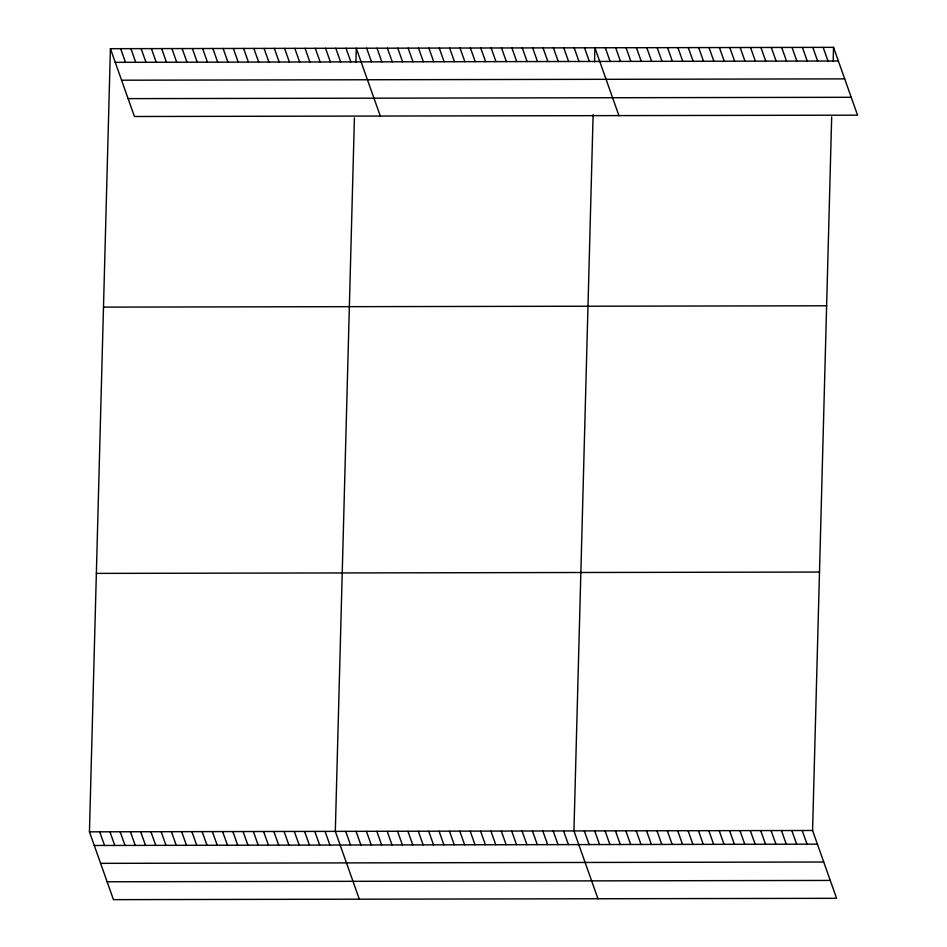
<?xml version="1.0" encoding="UTF-8"?>
<svg xmlns="http://www.w3.org/2000/svg" width="947" height="947" viewBox="0 0 947 947"><rect width="100%" height="100%" fill="white"/><g stroke="black" fill="none" stroke-linecap="round" stroke-linejoin="round"><path stroke-width="1.42" d="M831.679 116.931L812.573 830.495L836.592 898.312L113.462 899.65L89.444 831.833L110.408 48.688L833.538 47.35L857.556 115.167L134.427 116.505L110.408 48.688M354.415 117.807L335.309 831.383L359.327 899.2M355.894 62.431L356.273 48.238L380.292 116.055M593.118 114.528L573.941 830.933L597.959 898.75M594.527 61.993L594.905 47.788L618.924 115.605M833.159 61.555L833.538 47.35M115.238 62.336L838.367 60.999M121.571 80.211L844.7 78.873M128.094 98.63L851.223 97.292M103.495 307.124L826.624 305.786M96.357 573.397L819.498 572.059M89.444 831.833L812.573 830.495M94.274 845.482L817.403 844.144M100.607 863.356L823.736 862.019M107.129 881.775L830.259 880.438M823.168 47.374L827.998 61.01M812.786 47.386L817.616 61.034M802.417 47.409L807.246 61.058M792.035 47.421L796.865 61.07M781.666 47.445L786.495 61.093M771.284 47.468L776.126 61.105M760.914 47.48L765.744 61.129M750.533 47.504L755.375 61.153M740.163 47.528L744.993 61.164M729.782 47.539L734.623 61.188M719.412 47.563L724.242 61.2M709.031 47.575L713.872 61.224M698.661 47.599L703.491 61.247M688.28 47.622L693.121 61.259M677.91 47.634L682.74 61.283M667.54 47.658L672.37 61.306M657.159 47.681L661.989 61.318M646.789 47.693L651.619 61.342M636.408 47.717L641.237 61.354M626.038 47.729L630.868 61.377M615.657 47.752L620.486 61.401M605.287 47.776L610.117 61.413M584.536 47.812L589.365 61.46M574.154 47.835L578.984 61.472M563.785 47.847L568.614 61.496M553.403 47.871L558.233 61.508M543.033 47.883L547.863 61.531M532.652 47.906L537.482 61.555M802.204 830.519L807.033 844.156M522.282 47.93L527.112 61.567M791.822 830.531L796.652 844.179M511.901 47.942L516.731 61.591M781.453 830.555L786.282 844.191M501.531 47.966L506.361 61.614M771.071 830.566L775.901 844.215M491.15 47.977L495.991 61.626M760.701 830.59L765.531 844.239M480.78 48.001L485.61 61.65M750.32 830.614L755.15 844.251M470.399 48.025L475.24 61.662M739.95 830.626L744.78 844.274M460.029 48.037L464.859 61.685M729.569 830.649L734.399 844.298M449.647 48.06L454.489 61.709M719.199 830.673L724.029 844.31M439.278 48.084L444.107 61.721M708.818 830.685L713.647 844.333M428.896 48.096L433.738 61.744M698.448 830.708L703.278 844.345M418.527 48.119L423.356 61.756M688.067 830.72L692.908 844.369M408.145 48.131L412.987 61.78M677.697 830.744L682.527 844.393M397.776 48.155L402.605 61.804M667.315 830.768L672.157 844.404M387.406 48.179L392.236 61.815M656.946 830.779L661.775 844.428M377.024 48.19L381.854 61.839M646.564 830.803L651.406 844.452M366.655 48.214L371.484 61.863M636.195 830.827L641.024 844.464M625.813 830.839L630.655 844.487M346.034 48.25L350.863 61.898M615.443 830.862L620.273 844.499M335.783 48.273L340.612 61.91M605.062 830.874L609.904 844.523M325.543 48.285L330.373 61.934M594.692 830.898L599.522 844.546M315.292 48.309L320.133 61.957M584.323 830.921L589.152 844.558M305.052 48.333L309.882 61.969M294.813 48.344L299.643 61.993M563.572 830.957L568.401 844.606M284.562 48.368L289.391 62.005M553.19 830.969L558.02 844.617M274.322 48.38L279.152 62.029M542.82 830.993L547.65 844.641M264.071 48.404L268.912 62.052M532.439 831.016L537.269 844.653M253.832 48.427L258.661 62.064M522.069 831.028L526.899 844.677M243.592 48.439L248.422 62.088M511.688 831.052L516.517 844.7M233.341 48.463L238.171 62.1M501.318 831.075L506.148 844.712M223.101 48.475L227.931 62.123M490.937 831.087L495.766 844.736M212.85 48.498L217.68 62.147M480.567 831.111L485.397 844.76M202.611 48.522L207.44 62.159M470.185 831.123L475.015 844.771M192.359 48.534L197.201 62.182M459.816 831.146L464.646 844.795M182.12 48.557L186.95 62.194M449.434 831.17L454.264 844.807M171.881 48.569L176.71 62.218M439.065 831.182L443.894 844.831M161.629 48.593L166.459 62.242M428.683 831.206L433.513 844.854M151.39 48.617L156.219 62.253M141.139 48.628L145.98 62.277M418.314 831.229L423.143 844.866M130.899 48.652L135.729 62.289M407.932 831.241L412.774 844.89M120.66 48.664L125.489 62.313M397.562 831.265L402.392 844.902M387.181 831.277L392.022 844.925M376.811 831.3L381.641 844.949M366.43 831.324L371.271 844.961M356.06 831.336L360.89 844.984M345.679 831.359L350.52 845.008M325.07 831.395L329.899 845.044M314.818 831.419L319.648 845.055M304.579 831.43L309.409 845.079M294.328 831.454L299.157 845.103M284.088 831.478L288.918 845.115M273.837 831.49L278.678 845.138M263.597 831.513L268.427 845.15M253.358 831.525L258.188 845.174M243.107 831.549L247.936 845.198M232.867 831.573L237.697 845.209M222.616 831.584L227.458 845.233M212.377 831.608L217.206 845.245M202.137 831.62L206.967 845.269M191.886 831.644L196.716 845.292M181.646 831.667L186.476 845.304M171.395 831.679L176.225 845.328M161.156 831.703L165.985 845.34M150.904 831.715L155.746 845.363M140.665 831.738L145.495 845.387M130.426 831.762L135.255 845.399M120.174 831.774L125.004 845.422M109.935 831.797L114.765 845.434M99.684 831.809L104.525 845.458"/></g></svg>
